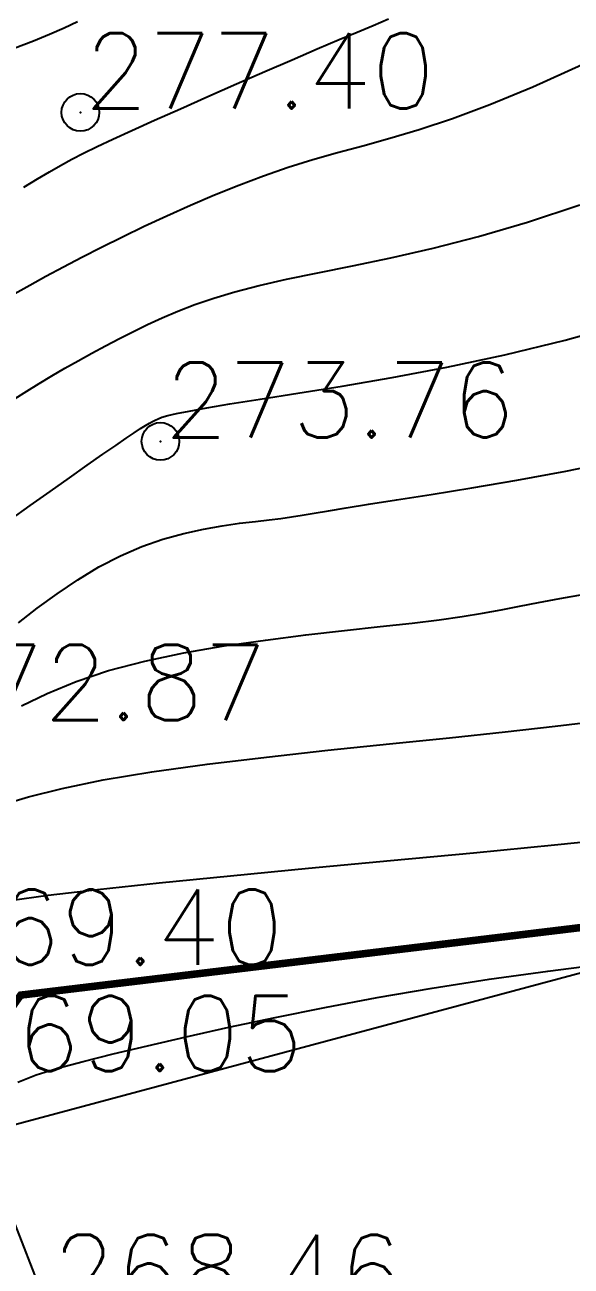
# Model space of a CAD drawing. Header units: millimetres. Extents: x 524954 to 526204, y 9523489 to 9524010.
# Drawn here: x 526061.98 to 526069.25, y 9523755.41 to 9523771.9 of the extents above; entities that cross this region are included whole.
import ezdxf

# ---------------------------------------------------------------- set-up
doc = ezdxf.new("R2010")
doc.units = ezdxf.units.MM
doc.header["$PDMODE"] = 32
doc.header["$PDSIZE"] = 0.5
doc.linetypes.add('ACAD_ISO12W100', pattern=[21, 12, -3, 0, -3, 0, -3])
for name, color, linetype in [('Bord Fleuve', 4, 'ACAD_ISO12W100'), ('CN_01_00', 3, 'Continuous'), ('CN_02_00', 4, 'Continuous'), ('CN_05_00', 6, 'Continuous'), ('CN_10_00', 1, 'Continuous'), ('Haut_Talus', 30, 'Continuous'), ('TopoAlt', 3, 'Continuous'), ('TOPOJIS', 7, 'Continuous')]:
    doc.layers.add(name, color=color, linetype=linetype)
doc.styles.add('Simplex 1.0', font='Simplex.shx', dxfattribs={"width": 0.99, "height": 1})

# ---------------------------------------------------------------- blocks, each defined once
blk = doc.blocks.new('TCPOINT M')
at = {"color": 0}
blk.add_point((0, 0), dxfattribs=at)
at = {"layer": 'TopoAlt', "style": 'Simplex 1.0', "width": 0.99}
blk.add_attdef('ALT', (0.15, 0.15), '', height=1, dxfattribs=at)

msp = doc.modelspace()

# ---------------------------------------------------------------- hatches: boundary and pattern name
at = {"layer": 'Bord Fleuve', "ltscale": 0.5}
h = msp.add_hatch(dxfattribs=at)
h.set_pattern_fill('ANSI33', color=256, scale=2, angle=330, style=0)
h.paths.add_polyline_path([(526101.715, 9523771.778), (526101.498, 9523728.689), (526067.042, 9523702.1), (526048.223, 9523678.528), (526031.816, 9523676.184), (526027.837, 9523671.249), (526016.46, 9523661.911), (526012.684, 9523655.259), (526010.342, 9523652.337), (526009.349, 9523649.826), (526002.836, 9523644.901), (526001.359, 9523638.704), (525998.552, 9523634.868), (525992.641, 9523630.59), (525971.373, 9523621.771), (525946.333, 9523622.282), (525936.503, 9523619.892), (525930.695, 9523617.923), (525919.699, 9523615.395), (525895.841, 9523612.948), (525885.599, 9523613.628), (525875.196, 9523613.421), (525867.372, 9523614.558), (525859.164, 9523613.749), (525850.68, 9523611.584), (525842.877, 9523609.413), (525834.137, 9523605.724), (525821.783, 9523602.11), (525815.903, 9523600.185), (525796.184, 9523594.113), (525774.026, 9523585.199), (525767.099, 9523581.761), (525763.989, 9523580.32), (525760.33, 9523578.539), (525748.039, 9523572.413), (525744.059, 9523571.766), (525739.195, 9523569.005), (525726.381, 9523563.785), (525719.788, 9523561.814), (525707.248, 9523554.536), (525700.147, 9523552.212), (525692.212, 9523549.16), (525674.921, 9523545.702), (525662.522, 9523542.332), (525644.942, 9523541.016), (525635.899, 9523540.053), (525621.612, 9523536.522), (525609.298, 9523533.789), (525593.484, 9523529.477), (525590.482, 9523529.837), (525587.338, 9523528.188), (525575.413, 9523524.864), (525573.541, 9523524.376), (525537.559, 9523507.804), (525536.053, 9523507.312), (525509.961, 9523500.658), (525472.702, 9523501.018), (525453.195, 9523495.13), (525425.264, 9523493.316), (525409.725, 9523500.229), (525383.624, 9523517.145), (525374.857, 9523528.592), (525397.503, 9523550.219), (525408.728, 9523544.096), (525423.511, 9523536.311), (525445.736, 9523537.578), (525453.966, 9523539.782), (525464.454, 9523546.087), (525473.153, 9523547.827), (525482.046, 9523548.599), (525491.438, 9523548.246), (525499.251, 9523546.152), (525510.455, 9523545.914), (525524.182, 9523548.573), (525533.752, 9523550.446), (525539.312, 9523550.42), (525543.959, 9523554.529), (525548.966, 9523556.567), (525556.157, 9523559.482), (525565.701, 9523562.659), (525575.687, 9523565.927), (525586.045, 9523569.089), (525592.726, 9523570.833), (525599.232, 9523573.013), (525615.849, 9523577.326), (525625.16, 9523582.583), (525628.685, 9523586.517), (525632.523, 9523586.625), (525648.079, 9523583.088), (525655.429, 9523583.638), (525665.347, 9523586.334), (525670.505, 9523587.365), (525674.974, 9523592.31), (525681.363, 9523595.427), (525690.374, 9523596.897), (525696.726, 9523596.667), (525703.112, 9523600.372), (525712.502, 9523603.181), (525720.951, 9523606.622), (525729.973, 9523611.744), (525735.094, 9523612.577), (525741.896, 9523615.967), (525746.088, 9523618.007), (525749.05, 9523619.379), (525756.94, 9523623.296), (525766.831, 9523627.898), (525804.249, 9523638.101), (525817.576, 9523642.025), (525828.432, 9523644.919), (525839.805, 9523649.896), (525846.166, 9523651.166), (525855.839, 9523655.822), (525867.776, 9523655.711), (525877.503, 9523655.632), (525886.144, 9523654.198), (525894.786, 9523653.829), (525911.157, 9523655.506), (525918.652, 9523656.801), (525925.004, 9523658.249), (525933.183, 9523660.832), (525939.613, 9523663.374), (525944.509, 9523665.893), (525950.393, 9523669.022), (525957.623, 9523672.73), (525962.986, 9523676.276), (525970.165, 9523679.965), (525973.599, 9523682.924), (525976.261, 9523684.646), (525980.145, 9523686.246), (525987.591, 9523689.162), (525991.967, 9523692.966), (525998.543, 9523697.851), (526003.542, 9523703.73), (526012.581, 9523711.677), (526026.66, 9523716.709), (526030.85, 9523726.011), (526046.387, 9523740.613), (526052.355, 9523745.599), (526061.927, 9523759.011), (526073.275, 9523760.379), (526077.818, 9523761.95), (526083.981, 9523762.217)])
h.paths.add_polyline_path([(525512.661, 9523516.101), (525534.357, 9523523.257), (525535.319, 9523520.342), (525513.623, 9523513.186)], flags=24)
h.paths.add_polyline_path([(525743.331, 9523593.045), (525764.315, 9523602.078), (525765.529, 9523599.259), (525744.545, 9523590.226)], flags=24)
h.paths.add_polyline_path([(525983.194, 9523662.071), (526001.508, 9523675.73), (526003.343, 9523673.269), (525985.029, 9523659.611)], flags=24)

# ---------------------------------------------------------------- linework, layer by layer
at = {"layer": 'Bord Fleuve', "ltscale": 0.35, "flags": 128}
msp.add_lwpolyline([(525394.064, 9523546.741, 0.1, 0.1, 0), (525403.511, 9523541.057, 0.1, 0.1, 0), (525423.511, 9523536.311, 0.1, 0.1, 0), (525445.736, 9523537.578, 0.1, 0.1, 0), (525453.966, 9523539.782, 0.1, 0.1, 0), (525464.454, 9523546.087, 0.1, 0.1, 0), (525473.153, 9523547.827, 0.1, 0.1, 0), (525482.046, 9523548.599, 0.1, 0.1, 0), (525491.438, 9523548.246, 0.1, 0.1, 0), (525499.251, 9523546.152, 0.1, 0.1, 0), (525510.455, 9523545.914, 0.1, 0.1, 0), (525524.182, 9523548.573, 0.1, 0.1, 0), (525533.752, 9523550.446, 0.1, 0.1, 0), (525539.312, 9523550.42, 0.1, 0.1, 0), (525543.959, 9523554.529, 0.1, 0.1, 0), (525548.966, 9523556.567, 0.1, 0.1, 0), (525556.157, 9523559.482, 0.1, 0.1, 0), (525565.701, 9523562.659, 0.1, 0.1, 0), (525575.687, 9523565.927, 0.1, 0.1, 0), (525586.045, 9523569.089, 0.1, 0.1, 0), (525592.726, 9523570.833, 0.1, 0.1, 0), (525599.232, 9523573.013, 0.1, 0.1, 0), (525615.849, 9523577.326, 0.1, 0.1, 0), (525625.16, 9523582.583, 0.1, 0.1, 0), (525628.685, 9523586.517, 0.1, 0.1, 0), (525632.523, 9523586.625, 0.1, 0.1, 0), (525648.079, 9523583.088, 0.1, 0.1, 0), (525655.429, 9523583.638, 0.1, 0.1, 0), (525665.347, 9523586.334, 0.1, 0.1, 0), (525670.505, 9523587.365, 0.1, 0.1, 0), (525674.974, 9523592.31, 0.1, 0.1, 0), (525674.974, 9523592.31, 0.1, 0.1, 0), (525681.363, 9523595.427, 0.1, 0.1, 0), (525681.363, 9523595.427, 0.1, 0.1, 0), (525690.374, 9523596.897, 0.1, 0.1, 0), (525696.726, 9523596.667, 0.1, 0.1, 0), (525703.112, 9523600.372, 0.1, 0.1, 0), (525712.502, 9523603.181, 0.1, 0.1, 0), (525712.502, 9523603.181, 0.1, 0.1, 0), (525720.951, 9523606.622, 0.1, 0.1, 0), (525729.973, 9523611.744, 0.1, 0.1, 0), (525735.094, 9523612.577, 0.1, 0.1, 0), (525741.896, 9523615.967, 0.1, 0.1, 0), (525746.088, 9523618.007, 0.1, 0.1, 0), (525749.05, 9523619.379, 0.1, 0.1, 0), (525756.94, 9523623.296, 0.1, 0.1, 0), (525766.831, 9523627.898, 0.1, 0.1, 0), (525804.249, 9523638.101, 0.1, 0.1, 0), (525817.576, 9523642.025, 0.1, 0.1, 0), (525828.432, 9523644.919, 0.1, 0.1, 0), (525839.805, 9523649.896, 0.1, 0.1, 0), (525846.166, 9523651.166, 0.1, 0.1, 0), (525855.839, 9523655.822, 0.1, 0.1, 0), (525867.776, 9523655.711, 0.1, 0.1, 0), (525877.503, 9523655.632, 0.1, 0.1, 0), (525886.144, 9523654.198, 0.1, 0.1, 0), (525894.786, 9523653.829, 0.1, 0.1, 0), (525911.157, 9523655.506, 0.1, 0.1, 0), (525918.652, 9523656.801, 0.1, 0.1, 0), (525925.004, 9523658.249, 0.1, 0.1, 0), (525933.183, 9523660.832, 0.1, 0.1, 0), (525939.613, 9523663.374, 0.1, 0.1, 0), (525944.509, 9523665.893, 0.1, 0.1, 0), (525950.393, 9523669.022, 0.1, 0.1, 0), (525957.623, 9523672.73, 0.1, 0.1, 0), (525962.986, 9523676.276, 0.1, 0.1, 0), (525970.165, 9523679.965, 0.1, 0.1, 0), (525970.165, 9523679.965, 0.1, 0.1, 0), (525973.599, 9523682.924, 0.1, 0.1, 0), (525976.261, 9523684.646, 0.1, 0.1, 0), (525980.145, 9523686.246, 0.1, 0.1, 0), (525987.591, 9523689.162, 0.1, 0.1, 0), (525991.967, 9523692.966, 0.1, 0.1, 0), (525998.543, 9523697.851, 0.1, 0.1, 0), (526003.542, 9523703.73, 0.1, 0.1, 0), (526012.581, 9523711.677, 0.1, 0.1, 0), (526026.66, 9523716.709, 0.1, 0.1, 0), (526030.85, 9523726.011, 0.1, 0.1, 0), (526046.387, 9523740.613, 0.1, 0.1, 0), (526052.355, 9523745.599, 0.1, 0.1, 0), (526061.927, 9523759.011, 0.1, 0.1, 0), (526073.275, 9523760.379, 0.1, 0.1, 0), (526077.818, 9523761.95, 0.1, 0.1, 0), (526083.981, 9523762.217, 0.1, 0.1, 0), (526101.715, 9523771.778, 0, 0, 0)], format="xyseb", dxfattribs=at)
at = {"layer": 'CN_01_00', "flags": 128}
for points, elevation in [([(526061.967, 9523769.746), (526062.149, 9523769.856), (526062.309, 9523769.951), (526062.457, 9523770.036), (526062.605, 9523770.117), (526062.763, 9523770.198), (526062.942, 9523770.285), (526063.153, 9523770.384), (526063.406, 9523770.5), (526063.708, 9523770.636), (526064.05, 9523770.789), (526064.417, 9523770.952), (526064.797, 9523771.119), (526065.175, 9523771.284), (526065.538, 9523771.441), (526065.871, 9523771.584), (526066.162, 9523771.707), (526066.403, 9523771.807), (526066.613, 9523771.895), (526066.818, 9523771.985)], 277), ([(526061.898, 9523763.959), (526062.147, 9523764.153), (526062.41, 9523764.345), (526062.685, 9523764.53), (526062.966, 9523764.7), (526063.252, 9523764.848), (526063.537, 9523764.971), (526063.819, 9523765.069), (526064.094, 9523765.145), (526064.358, 9523765.204), (526064.608, 9523765.248), (526064.838, 9523765.28), (526065.047, 9523765.306), (526065.23, 9523765.326), (526065.386, 9523765.346), (526065.528, 9523765.366), (526065.671, 9523765.389), (526065.829, 9523765.415), (526066.019, 9523765.448), (526066.255, 9523765.487), (526066.552, 9523765.535), (526066.925, 9523765.594), (526067.386, 9523765.665), (526067.924, 9523765.751), (526068.526, 9523765.853), (526069.178, 9523765.974), (526069.865, 9523766.116)], 273), ([(526061.662, 9523761.534), (526062.029, 9523761.644), (526062.477, 9523761.758), (526063.023, 9523761.87), (526063.672, 9523761.977), (526064.405, 9523762.078), (526065.194, 9523762.173), (526066.013, 9523762.264), (526066.833, 9523762.35), (526067.628, 9523762.432), (526068.37, 9523762.509), (526069.032, 9523762.583), (526069.593, 9523762.653)], 271), ([(526061.888, 9523757.856), (526062.131, 9523757.951), (526062.419, 9523758.04), (526062.758, 9523758.131), (526063.155, 9523758.229), (526063.612, 9523758.338), (526064.127, 9523758.458), (526064.696, 9523758.585), (526065.312, 9523758.715), (526065.971, 9523758.848), (526066.668, 9523758.978), (526067.398, 9523759.104), (526068.156, 9523759.222), (526068.936, 9523759.33), (526069.728, 9523759.43)], 269)]:
    msp.add_lwpolyline(points, dxfattribs=dict(at, elevation=elevation))
at = {"layer": 'CN_02_00', "flags": 128}
for points, elevation in [([(526061.841, 9523771.595), (526062.095, 9523771.693), (526062.312, 9523771.782), (526062.504, 9523771.865), (526062.682, 9523771.947)], 278), ([(526061.848, 9523768.335), (526062.047, 9523768.446), (526062.263, 9523768.564), (526062.494, 9523768.688), (526062.741, 9523768.817), (526063.003, 9523768.951), (526063.279, 9523769.088), (526063.569, 9523769.228), (526063.871, 9523769.368), (526064.183, 9523769.507), (526064.502, 9523769.643), (526064.827, 9523769.774), (526065.155, 9523769.897), (526065.484, 9523770.012), (526065.812, 9523770.115), (526066.139, 9523770.208), (526066.476, 9523770.298), (526066.834, 9523770.396), (526067.227, 9523770.513), (526067.667, 9523770.659), (526068.166, 9523770.845), (526068.737, 9523771.081), (526069.392, 9523771.379)], 276), ([(526061.783, 9523765.323), (526062.051, 9523765.515), (526062.318, 9523765.705), (526062.575, 9523765.886), (526062.811, 9523766.053), (526063.019, 9523766.198), (526063.19, 9523766.316), (526063.328, 9523766.411), (526063.436, 9523766.484), (526063.521, 9523766.539), (526063.586, 9523766.58), (526063.638, 9523766.61), (526063.679, 9523766.633), (526063.716, 9523766.652), (526063.754, 9523766.67), (526063.805, 9523766.689), (526063.883, 9523766.712), (526063.999, 9523766.739), (526064.167, 9523766.772), (526064.4, 9523766.815), (526064.71, 9523766.867), (526065.112, 9523766.931), (526065.612, 9523767.009), (526066.202, 9523767.103), (526066.867, 9523767.218), (526067.592, 9523767.356), (526068.364, 9523767.521), (526069.168, 9523767.716), (526069.99, 9523767.943)], 274), ([(526061.939, 9523762.854), (526062.279, 9523763.02), (526062.664, 9523763.178), (526063.096, 9523763.324), (526063.577, 9523763.45), (526064.095, 9523763.558), (526064.634, 9523763.651), (526065.181, 9523763.729), (526065.718, 9523763.797), (526066.233, 9523763.855), (526066.708, 9523763.907), (526067.131, 9523763.955), (526067.49, 9523763.999), (526067.796, 9523764.043), (526068.066, 9523764.087), (526068.315, 9523764.131), (526068.559, 9523764.178), (526068.814, 9523764.227), (526069.097, 9523764.28), (526069.423, 9523764.339)], 272)]:
    msp.add_lwpolyline(points, dxfattribs=dict(at, elevation=elevation))
at = {"layer": 'CN_05_00', "elevation": 275, "flags": 128}
msp.add_lwpolyline([(526061.852, 9523766.937), (526062.01, 9523767.037), (526062.173, 9523767.137), (526062.342, 9523767.239), (526062.515, 9523767.34), (526062.693, 9523767.441), (526062.873, 9523767.54), (526063.056, 9523767.639), (526063.241, 9523767.736), (526063.427, 9523767.83), (526063.614, 9523767.922), (526063.809, 9523768.012), (526064.016, 9523768.1), (526064.242, 9523768.186), (526064.493, 9523768.271), (526064.776, 9523768.355), (526065.097, 9523768.439), (526065.462, 9523768.523), (526065.876, 9523768.608), (526066.339, 9523768.701), (526066.85, 9523768.807), (526067.41, 9523768.935), (526068.015, 9523769.09), (526068.667, 9523769.28), (526069.363, 9523769.512)], dxfattribs=at)
at = {"layer": 'CN_10_00', "elevation": 270, "flags": 128}
msp.add_lwpolyline([(526061.782, 9523760.267), (526062.291, 9523760.337), (526062.949, 9523760.416), (526063.767, 9523760.503), (526064.715, 9523760.597), (526065.755, 9523760.696), (526066.846, 9523760.799), (526067.948, 9523760.903), (526069.024, 9523761.008), (526070.032, 9523761.111)], dxfattribs=at)
at = {"layer": 'Haut_Talus', "flags": 128}
msp.add_lwpolyline([(526013.158, 9523827.175), (526016.477, 9523820.983), (526018.98, 9523813.589), (526022.318, 9523809.944), (526024.513, 9523806.068), (526032.544, 9523802.84), (526038.814, 9523801.855), (526041.913, 9523800.617), (526047.239, 9523796.072), (526052.251, 9523790.862), (526054.15, 9523787.729), (526056.467, 9523780.209), (526057.875, 9523770.625), (526060.602, 9523766.817), (526060.767, 9523761.87), (526061.346, 9523757.241), (526062.667, 9523753.861)], dxfattribs=at)

# ---------------------------------------------------------------- block references
at = {"layer": 'TOPOJIS'}
ref = msp.add_blockref('TCPOINT M', (526062.721, 9523770.741, 277.4), dxfattribs=at)
ref.add_attrib('ALT', '277.40', (526062.771, 9523770.791, 277.4), dxfattribs={"layer": 'TopoAlt', "height": 1, "style": 'Simplex 1.0', "width": 0.99})
ref = msp.add_blockref('TCPOINT M', (526063.785, 9523766.369, 273.76), dxfattribs=at)
ref.add_attrib('ALT', '273.76', (526063.835, 9523766.419, 273.76), dxfattribs={"layer": 'TopoAlt', "height": 1, "style": 'Simplex 1.0', "width": 0.99})
ref = msp.add_blockref('TCPOINT M', (526060.486, 9523762.615, 272.87), dxfattribs=at)
ref.add_attrib('ALT', '272.87', (526060.536, 9523762.665, 272.87), dxfattribs={"layer": 'TopoAlt', "height": 1, "style": 'Simplex 1.0', "width": 0.99})
ref = msp.add_blockref('TCPOINT M', (526060.709, 9523759.363, 269.4), dxfattribs=at)
ref.add_attrib('ALT', '269.40', (526060.759, 9523759.413, 269.4), dxfattribs={"layer": 'TopoAlt', "height": 1, "style": 'Simplex 1.0', "width": 0.99})
ref = msp.add_blockref('TCPOINT M', (526060.968, 9523757.951, 269.05), dxfattribs=at)
ref.add_attrib('ALT', '269.05', (526061.018, 9523758.001, 269.05), dxfattribs={"layer": 'TopoAlt', "height": 1, "style": 'Simplex 1.0', "width": 0.99})
ref = msp.add_blockref('TCPOINT M', (526062.291, 9523754.778, 268.46), dxfattribs=at)
ref.add_attrib('ALT', '268.46', (526062.341, 9523754.828, 268.46), dxfattribs={"layer": 'TopoAlt', "height": 1, "style": 'Simplex 1.0', "width": 0.99})

doc.saveas('drawing.dxf')
